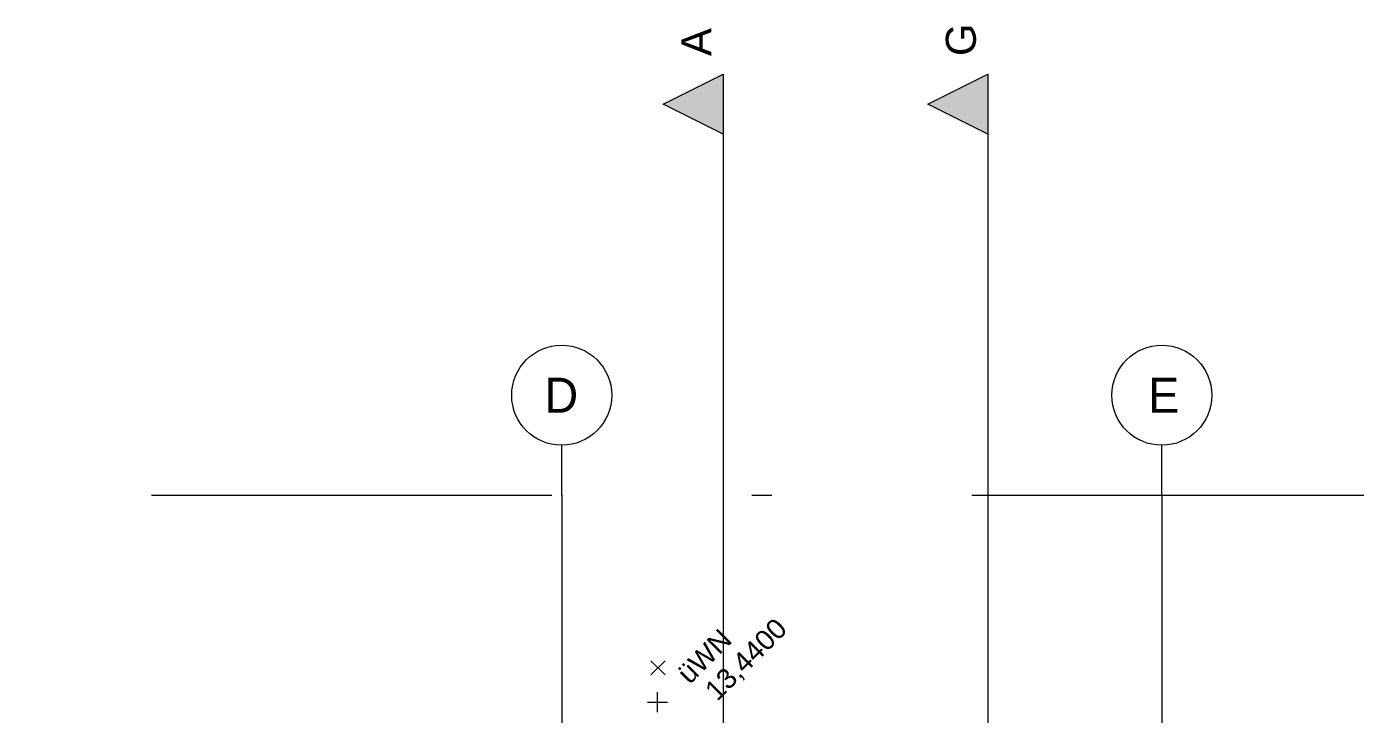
# Model space of a CAD drawing. Header units: metres. Extents: x -3 to 171, y -23 to 41.
# Drawn here: x 6.33 to 12.97, y 1.9 to 5.34 of the extents above; entities that cross this region are included whole.
import ezdxf

# ---------------------------------------------------------------- set-up
doc = ezdxf.new("R2010")
doc.units = ezdxf.units.M
doc.header["$MEASUREMENT"] = 0
doc.linetypes.add('Achse', pattern=[0.004, 0.002, -0.001, 0, -0.001])
doc.linetypes.add('Schnittlinie', pattern=[0.006, 0.003, -0.0015, 0, -0.0015])
for name, color, linetype in [('6._Dach PP STG1_1_000 Achsraster', 7, 'Continuous'), ('6._Dach PP STG1_1_851 Marker Schnitt', 7, 'Continuous'), ('6._Dach PP STG1_1_910 Allgemein Lageplan Höhen', 7, 'Continuous')]:
    doc.layers.add(name, color=color, linetype=linetype)
doc.styles.add('ERSTELLTER_STIL_1', font='arial.ttf')
doc.styles.add('ERSTELLTER_STIL_2', font='')
doc.styles.get('ERSTELLTER_STIL_2').set_extended_font_data('Eurostile')

msp = doc.modelspace()

# ---------------------------------------------------------------- hatches: boundary and pattern name
at = {"layer": '6._Dach PP STG1_1_851 Marker Schnitt', "linetype": 'Continuous', "lineweight": 0, "true_color": 0x000000}
for points in [[(9.8079, 5.105), (9.5079, 4.955), (9.8079, 4.805)], [(11.13, 5.105), (10.83, 4.955), (11.13, 4.805)]]:
    msp.add_hatch(color=18, dxfattribs=at).paths.add_polyline_path(points)

# ---------------------------------------------------------------- linework, layer by layer
at = {"layer": '6._Dach PP STG1_1_000 Achsraster', "color": 5, "linetype": 'Achse', "lineweight": 0, "ltscale": 1000}
for p, q in [((9, 3), (9, 3.25)), ((12, 3), (12, 3.25)), ((-1.25, 3), (21, 3)), ((9, 3), (9, -22.5231)), ((12, 3), (12, -22.5231))]:
    msp.add_line(p, q, dxfattribs=at)
at = {"layer": '6._Dach PP STG1_1_000 Achsraster', "color": 5, "linetype": 'Continuous', "lineweight": 0, "ltscale": 1000}
for centre in [(9, 3.5), (12, 3.5)]:
    msp.add_circle(centre, 0.25, dxfattribs=at)
at = {"layer": '6._Dach PP STG1_1_000 Achsraster', "color": 5, "linetype": 'Achse', "lineweight": 0, "ltscale": 1000}
for p in [(9, 3), (9, 3), (12, 3), (12, 3)]:
    msp.add_point(p, dxfattribs=at)
at = {"layer": '6._Dach PP STG1_1_851 Marker Schnitt', "color": 7, "linetype": 'Schnittlinie', "lineweight": 13, "ltscale": 1000}
for p, q in [((9.8079, 4.805), (9.8079, -11.7)), ((11.13, 4.805), (11.13, -5.7741))]:
    msp.add_line(p, q, dxfattribs=at)
at = {"layer": '6._Dach PP STG1_1_851 Marker Schnitt', "color": 7, "linetype": 'Continuous', "lineweight": 13, "ltscale": 1000, "flags": 128}
for points in [[(9.8079, 5.105), (9.8079, 4.805), (9.5079, 4.955)], [(11.13, 5.105), (11.13, 4.805), (10.83, 4.955)]]:
    msp.add_lwpolyline(points, close=True, dxfattribs=at)
at = {"layer": '6._Dach PP STG1_1_910 Allgemein Lageplan Höhen', "color": 7, "linetype": 'Continuous', "lineweight": 13, "ltscale": 1000}
for p, q in [((9.4458, 2.1022), (9.5165, 2.173)), ((9.5165, 2.1022), (9.4458, 2.173)), ((9.4795, 1.9163), (9.4795, 2.0163)), ((9.4295, 1.9663), (9.5295, 1.9663))]:
    msp.add_line(p, q, dxfattribs=at)

# ---------------------------------------------------------------- texts
at = {"layer": '6._Dach PP STG1_1_000 Achsraster', "color": 5, "linetype": 'Continuous', "lineweight": 0, "char_height": 0.175, "attachment_point": 1, "style": 'ERSTELLTER_STIL_2'}
for s, insert in [('\\A1;{\\pql;\\pt0;\\fEurostile|b0|i0|c0|p0;\\W1.000000;D}', (8.9135, 3.5875)), ('\\A1;{\\pql;\\pt0;\\fEurostile|b0|i0|c0|p0;\\W1.000000;E}', (11.9312, 3.5875))]:
    msp.add_mtext(s, dxfattribs=dict(at, insert=insert))
at = {"layer": '6._Dach PP STG1_1_851 Marker Schnitt', "color": 7, "linetype": 'Continuous', "lineweight": 13, "char_height": 0.15, "attachment_point": 7, "rotation": 90, "style": 'ERSTELLTER_STIL_1'}
for s, insert in [('\\A1;{\\pql;\\pt0;\\fArial|b0|i0|c0|p0;\\W1.000000;A}', (9.7479, 5.195)), ('\\A1;{\\pql;\\pt0;\\fArial|b0|i0|c0|p0;\\W1.000000;G}', (11.0725, 5.195))]:
    msp.add_mtext(s, dxfattribs=dict(at, insert=insert))
at = {"layer": '6._Dach PP STG1_1_910 Allgemein Lageplan Höhen', "color": 7, "linetype": 'Continuous', "lineweight": 13, "char_height": 0.1, "attachment_point": 1, "rotation": 45, "style": 'ERSTELLTER_STIL_1'}
for s, insert in [('\\A1;{\\pql;\\fArial|b0|i0|c0|p0;\\W1.000000;üWN}', (9.568, 2.1214)), ('\\A1;{\\pql;\\fArial|b0|i0|c0|p0;\\W1.000000; 13,4400}', (9.6791, 2.0103))]:
    msp.add_mtext(s, dxfattribs=dict(at, insert=insert))

doc.saveas('drawing.dxf')
